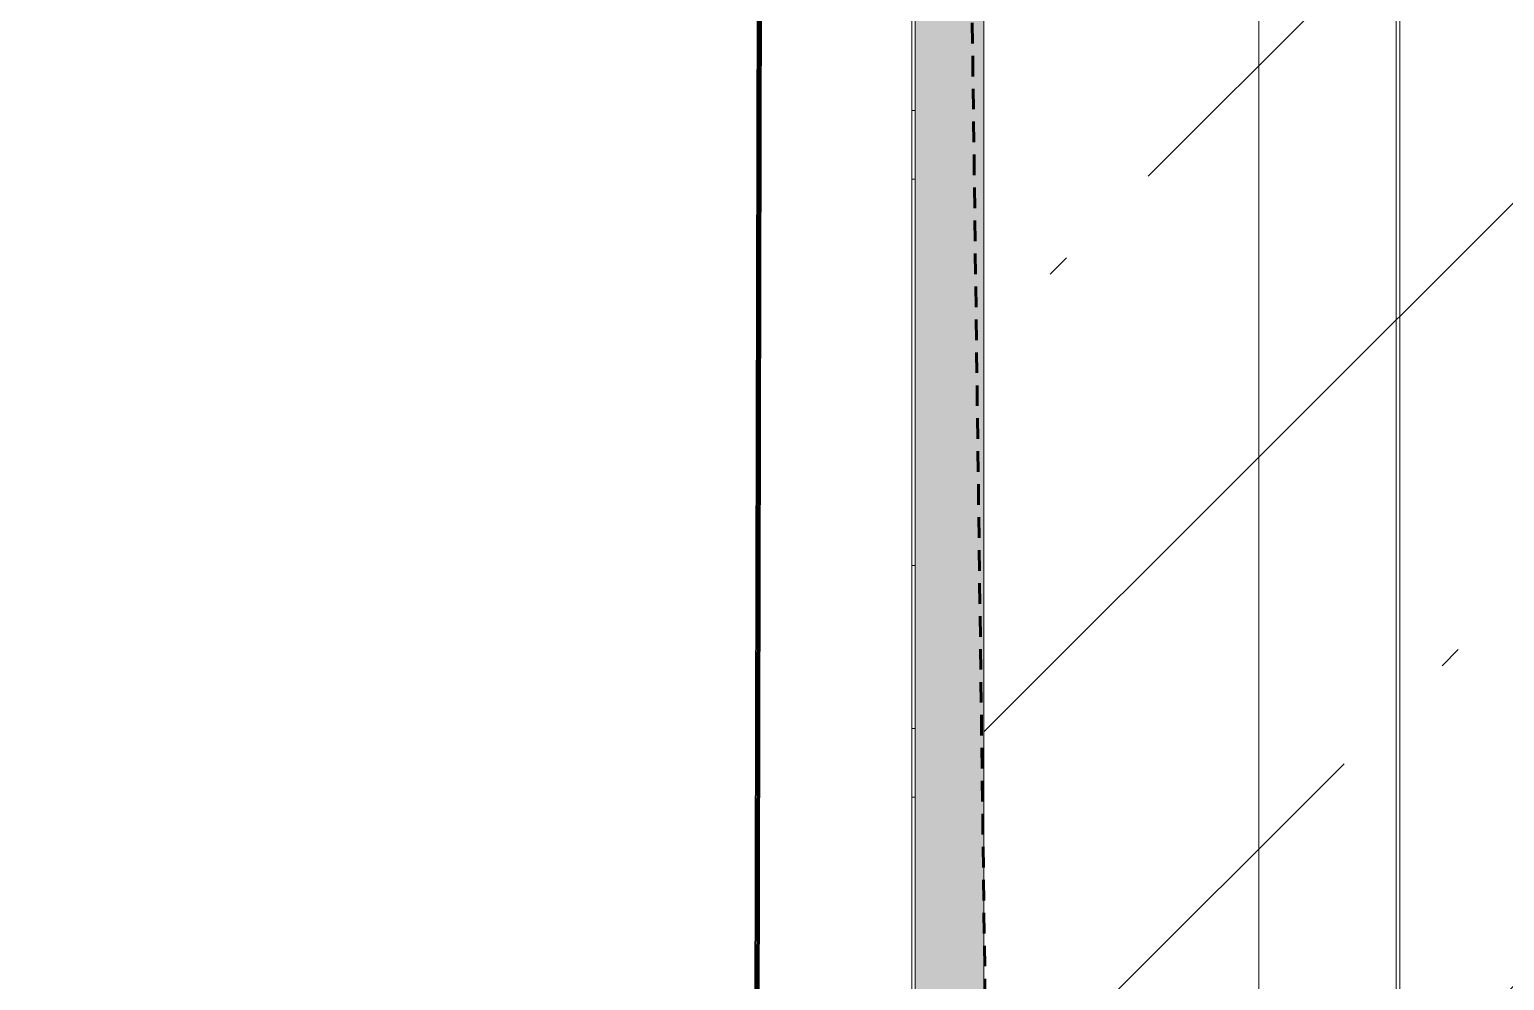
# Model space of a CAD drawing. Header units: millimetres. Extents: x -249154 to 415037, y -45458 to 354837.
# Drawn here: x 106916.9 to 107346.2, y 7926.8 to 8203.8 of the extents above; entities that cross this region are included whole.
import ezdxf

# ---------------------------------------------------------------- set-up
doc = ezdxf.new("R2010")
doc.units = ezdxf.units.MM
doc.linetypes.add('200_ШТРИХ__ш1_п0_6_', pattern=[320, 200, -120])
for name, color, linetype, lineweight in [('0) НЗ Ремонт штукатурка', 6, 'Continuous', 60), ('3)1 шпаклевка', 4, 'Continuous', 35), ('3.4) Шп. фин 4 в 529 поз 11227м2', 6, 'Continuous', 140), ('4) демонтаж НЗ №2', 1, 'Continuous', 35), ('4.1) Дм уборка мусора НЗ 2', 20, 'Continuous', 35), ('A-FLOR', 7, 'Continuous', 9), ('A-GENM-3', 7, 'Continuous', 5), ('A-WALL', 7, 'Continuous', 5), ('I-WALL', 7, 'Continuous', 5), ('Оси', 7, 'Continuous', 9)]:
    doc.layers.add(name, color=color, linetype=linetype, lineweight=lineweight)
doc.layers.add('A-WALL-1', color=9, linetype='Continuous', lineweight=5, true_color=0x808080)
doc.layers.add('A-WALL-FNSH-1', color=9, linetype='Continuous', lineweight=5, true_color=0x808080)

# ---------------------------------------------------------------- blocks, each defined once
blk = doc.blocks.new('Рисунок_горы - Рисунок_горы-31934381-Объем проектирования 1 этажа')
at = {"layer": 'A-GENM-3'}
for p, q in [((107109, 10341.4), (107109, 6202.65)), ((107109, 8078.45), (107109, 8246.37))]:
    blk.add_line(p, q, dxfattribs=at)
for points, knots in [([(107109, 8222.65), (107109, 8222.65), (107109, 8266.99), (107109, 8298.07), (107109, 8323.36)], [0.82222222, 0.82222222, 0.82222222, 0.82222222, 0.82222223, 0.83345188, 0.83345188, 0.83345188, 0.83345188]), ([(107109, 8246.37), (107109, 8246.37), (107109, 8246.28), (107109, 8246.18), (107109, 8246.07)], [0.7111111111, 0.7111111111, 0.7111111111, 0.7111111111, 0.7111111211, 0.7112541343, 0.7112541343, 0.7112541343, 0.7112541343]), ([(107109, 8148.48), (107109, 8148.48), (107109, 8172.61), (107109, 8198.1), (107109, 8222.65)], [0.8, 0.8, 0.8, 0.8, 0.80000001, 0.82222222, 0.82222222, 0.82222222, 0.82222222]), ([(107109, 8222.65), (107109, 8222.65), (107109, 8198.1), (107109, 8172.61), (107109, 8148.48)], [0.258992806, 0.258992806, 0.258992806, 0.258992806, 0.258992816, 0.26618705, 0.26618705, 0.26618705, 0.26618705]), ([(107109, 7955.53), (107109, 7955.53), (107109, 8012.16), (107109, 8097.93), (107109, 8148.48)], [0.77777778, 0.77777778, 0.77777778, 0.77777778, 0.77777779, 0.8, 0.8, 0.8, 0.8]), ([(107109, 8148.48), (107109, 8148.48), (107109, 8097.93), (107109, 8012.16), (107109, 7955.53)], [0.26618705, 0.26618705, 0.26618705, 0.26618705, 0.26618706, 0.273381295, 0.273381295, 0.273381295, 0.273381295])]:
    blk.add_open_spline(points, degree=3, knots=knots, dxfattribs=at)
for points in [[(107109, 8323.36), (107109, 8298.07), (107109, 8266.99), (107109, 8222.65)], [(107109, 8246.07), (107109, 8246.06), (107109, 8246.05), (107109, 8246.03)], [(107109, 8246.03), (107109, 8246.03), (107109, 8246.02), (107109, 8246.01)], [(107109, 8246.01), (107109, 8245.94), (107109, 8245.87), (107109, 8245.8)], [(107109, 8245.8), (107109, 8245.79), (107109, 8245.78), (107109, 8245.77)], [(107109, 8245.77), (107109, 8245.75), (107109, 8245.73), (107109, 8245.71)], [(107109, 8245.71), (107109, 8245.66), (107109, 8245.61), (107109, 8245.56)], [(107109, 8245.56), (107109, 8245.55), (107109, 8245.54), (107109, 8245.53)], [(107109, 8245.53), (107109, 8245.52), (107109, 8245.5), (107109, 8245.49)], [(107109, 8245.49), (107109, 8245.47), (107109, 8245.44), (107109, 8245.42)], [(107109, 8245.42), (107109, 8245.41), (107109, 8245.39), (107109, 8245.38)], [(107109, 8245.38), (107109, 8245.36), (107109, 8245.34), (107109, 8245.33)], [(107109, 8245.33), (107109, 8245.32), (107109, 8245.31), (107109, 8245.3)], [(107109, 8245.3), (107109, 8245.28), (107109, 8245.27), (107109, 8245.26)], [(107109, 8245.26), (107109, 8245.26), (107109, 8245.25), (107109, 8245.25)], [(107109, 8245.25), (107109, 8245.23), (107109, 8245.22), (107109, 8245.21)], [(107109, 8245.21), (107109, 8245.2), (107109, 8245.19), (107109, 8245.18)], [(107109, 8245.18), (107109, 8244.37), (107109, 8243.34), (107109, 8242.12)], [(107109, 8242.12), (107109, 8241.17), (107109, 8240.09), (107109, 8238.91)], [(107109, 8238.91), (107109, 8238.89), (107109, 8238.88), (107109, 8238.87)], [(107109, 8238.87), (107109, 8238.86), (107109, 8238.85), (107109, 8238.84)], [(107109, 8238.84), (107109, 8238.83), (107109, 8238.82), (107109, 8238.81)], [(107109, 8238.81), (107109, 8238.8), (107109, 8238.79), (107109, 8238.78)], [(107109, 8238.78), (107109, 8238.77), (107109, 8238.76), (107109, 8238.75)], [(107109, 8238.75), (107109, 8238.74), (107109, 8238.73), (107109, 8238.72)], [(107109, 8238.72), (107109, 8238.7), (107109, 8238.69), (107109, 8238.68)], [(107109, 8238.68), (107109, 8238.67), (107109, 8238.66), (107109, 8238.65)], [(107109, 8238.65), (107109, 8238.64), (107109, 8238.63), (107109, 8238.62)], [(107109, 8238.62), (107109, 8238.61), (107109, 8238.6), (107109, 8238.59)], [(107109, 8238.59), (107109, 8238.58), (107109, 8238.57), (107109, 8238.56)], [(107109, 8238.56), (107109, 8238.54), (107109, 8238.53), (107109, 8238.52)], [(107109, 8238.52), (107109, 8238.51), (107109, 8238.5), (107109, 8238.49)], [(107109, 8238.49), (107109, 8238.48), (107109, 8238.47), (107109, 8238.46)], [(107109, 8238.46), (107109, 8238.45), (107109, 8238.44), (107109, 8238.43)], [(107109, 8238.43), (107109, 8238.42), (107109, 8238.41), (107109, 8238.39)], [(107109, 8238.39), (107109, 8238.38), (107109, 8238.37), (107109, 8238.36)], [(107109, 8238.36), (107109, 8238.35), (107109, 8238.34), (107109, 8238.33)], [(107109, 8238.33), (107109, 8238.32), (107109, 8238.31), (107109, 8238.3)], [(107109, 8238.3), (107109, 8238.29), (107109, 8238.28), (107109, 8238.26)], [(107109, 8238.26), (107109, 8238.25), (107109, 8238.24), (107109, 8238.23)], [(107109, 8238.23), (107109, 8238.22), (107109, 8238.21), (107109, 8238.2)], [(107109, 8238.2), (107109, 8238.19), (107109, 8238.18), (107109, 8238.17)], [(107109, 8238.17), (107109, 8238.16), (107109, 8238.15), (107109, 8238.13)], [(107109, 8238.13), (107109, 8238.12), (107109, 8238.11), (107109, 8238.1)], [(107109, 8238.1), (107109, 8238.09), (107109, 8238.08), (107109, 8238.07)], [(107109, 8238.07), (107109, 8238.06), (107109, 8238.05), (107109, 8238.04)], [(107109, 8238.04), (107109, 8238.02), (107109, 8238.01), (107109, 8238)], [(107109, 8238), (107109, 8237.99), (107109, 8237.98), (107109, 8237.97)], [(107109, 8237.97), (107109, 8237.96), (107109, 8237.95), (107109, 8237.94)], [(107109, 8237.94), (107109, 8237.93), (107109, 8237.91), (107109, 8237.9)], [(107109, 8237.9), (107109, 8237.7), (107109, 8237.5), (107109, 8237.3)], [(107109, 8237.3), (107109, 8237.29), (107109, 8237.28), (107109, 8237.27)], [(107109, 8237.27), (107109, 8237.25), (107109, 8237.24), (107109, 8237.23)], [(107109, 8237.23), (107109, 8237.12), (107109, 8237), (107109, 8236.89)], [(107109, 8236.89), (107109, 8236.78), (107109, 8236.68), (107109, 8236.57)], [(107109, 8236.57), (107109, 8236.55), (107109, 8236.53), (107109, 8236.5)], [(107109, 8236.5), (107109, 8236.46), (107109, 8236.41), (107109, 8236.36)], [(107109, 8236.36), (107109, 8236.33), (107109, 8236.29), (107109, 8236.26)], [(107109, 8236.26), (107109, 8236.23), (107109, 8236.21), (107109, 8236.18)], [(107109, 8236.18), (107109, 8236.16), (107109, 8236.14), (107109, 8236.11)], [(107109, 8236.11), (107109, 8236.04), (107109, 8235.97), (107109, 8235.9)], [(107109, 8235.9), (107109, 8235.86), (107109, 8235.83), (107109, 8235.79)], [(107109, 8235.79), (107109, 8235.2), (107109, 8234.59), (107109, 8233.96)], [(107109, 8233.96), (107109, 8233.92), (107109, 8233.88), (107109, 8233.84)], [(107109, 8233.84), (107109, 8233.81), (107109, 8233.79), (107109, 8233.76)], [(107109, 8233.76), (107109, 8233.72), (107109, 8233.68), (107109, 8233.65)], [(107109, 8233.65), (107109, 8233.61), (107109, 8233.57), (107109, 8233.53)], [(107109, 8233.53), (107109, 8233.35), (107109, 8233.16), (107109, 8232.98)], [(107109, 8232.98), (107109, 8232.47), (107109, 8231.96), (107109, 8231.43)], [(107109, 8231.43), (107109, 8231.39), (107109, 8231.35), (107109, 8231.31)], [(107109, 8231.31), (107109, 8231.28), (107109, 8231.25), (107109, 8231.22)], [(107109, 8231.22), (107109, 8231.01), (107109, 8230.8), (107109, 8230.59)], [(107109, 8230.59), (107109, 8230.56), (107109, 8230.53), (107109, 8230.5)], [(107109, 8230.5), (107109, 8230.45), (107109, 8230.39), (107109, 8230.33)], [(107109, 8230.33), (107109, 8230.19), (107109, 8230.05), (107109, 8229.9)], [(107109, 8229.9), (107109, 8229.88), (107109, 8229.85), (107109, 8229.82)], [(107109, 8229.82), (107109, 8229.77), (107109, 8229.73), (107109, 8229.69)], [(107109, 8229.69), (107109, 8229.63), (107109, 8229.57), (107109, 8229.51)], [(107109, 8229.51), (107109, 8229.47), (107109, 8229.43), (107109, 8229.38)], [(107109, 8229.38), (107109, 8229.28), (107109, 8229.18), (107109, 8229.08)], [(107109, 8229.08), (107109, 8229.03), (107109, 8228.99), (107109, 8228.94)], [(107109, 8228.94), (107109, 8225.12), (107109, 8220.79), (107109, 8216.07)], [(107109, 8216.07), (107109, 8216.05), (107109, 8216.03), (107109, 8216.01)], [(107109, 8216.01), (107109, 8216), (107109, 8215.98), (107109, 8215.96)], [(107109, 8215.96), (107109, 8215.94), (107109, 8215.92), (107109, 8215.91)], [(107109, 8215.91), (107109, 8215.89), (107109, 8215.87), (107109, 8215.85)], [(107109, 8215.85), (107109, 8215.83), (107109, 8215.81), (107109, 8215.8)], [(107109, 8215.8), (107109, 8215.78), (107109, 8215.76), (107109, 8215.74)], [(107109, 8215.74), (107109, 8215.72), (107109, 8215.71), (107109, 8215.69)], [(107109, 8215.69), (107109, 8215.67), (107109, 8215.65), (107109, 8215.63)], [(107109, 8215.63), (107109, 8215.61), (107109, 8215.6), (107109, 8215.58)], [(107109, 8215.58), (107109, 8215.56), (107109, 8215.54), (107109, 8215.52)], [(107109, 8215.52), (107109, 8215.5), (107109, 8215.49), (107109, 8215.47)], [(107109, 8215.47), (107109, 8215.45), (107109, 8215.43), (107109, 8215.41)], [(107109, 8215.41), (107109, 8215.39), (107109, 8215.38), (107109, 8215.36)], [(107109, 8215.36), (107109, 8215.34), (107109, 8215.32), (107109, 8215.3)], [(107109, 8215.3), (107109, 8215.28), (107109, 8215.27), (107109, 8215.25)], [(107109, 8215.25), (107109, 8215.23), (107109, 8215.21), (107109, 8215.19)], [(107109, 8215.19), (107109, 8215.17), (107109, 8215.16), (107109, 8215.14)], [(107109, 8215.14), (107109, 8215.12), (107109, 8215.1), (107109, 8215.08)], [(107109, 8215.08), (107109, 8215.06), (107109, 8215.05), (107109, 8215.03)], [(107109, 8215.03), (107109, 8215.01), (107109, 8214.99), (107109, 8214.97)], [(107109, 8214.97), (107109, 8214.95), (107109, 8214.94), (107109, 8214.92)], [(107109, 8214.92), (107109, 8214.9), (107109, 8214.88), (107109, 8214.86)], [(107109, 8214.86), (107109, 8214.84), (107109, 8214.83), (107109, 8214.81)], [(107109, 8214.81), (107109, 8214.79), (107109, 8214.77), (107109, 8214.75)], [(107109, 8214.75), (107109, 8214.73), (107109, 8214.71), (107109, 8214.7)], [(107109, 8214.7), (107109, 8214.68), (107109, 8214.66), (107109, 8214.64)], [(107109, 8214.64), (107109, 8214.62), (107109, 8214.6), (107109, 8214.59)], [(107109, 8214.59), (107109, 8214.57), (107109, 8214.55), (107109, 8214.53)], [(107109, 8214.53), (107109, 8214.51), (107109, 8214.49), (107109, 8214.47)], [(107109, 8214.47), (107109, 8214.46), (107109, 8214.44), (107109, 8214.42)], [(107109, 8214.42), (107109, 8214.4), (107109, 8214.38), (107109, 8214.36)], [(107109, 8214.36), (107109, 8214.03), (107109, 8213.69), (107109, 8213.36)], [(107109, 8213.36), (107109, 8213.34), (107109, 8213.32), (107109, 8213.3)], [(107109, 8213.3), (107109, 8213.28), (107109, 8213.26), (107109, 8213.24)], [(107109, 8213.24), (107109, 8213.06), (107109, 8212.87), (107109, 8212.68)], [(107109, 8212.68), (107109, 8212.51), (107109, 8212.34), (107109, 8212.17)], [(107109, 8212.17), (107109, 8212.13), (107109, 8212.09), (107109, 8212.06)], [(107109, 8212.06), (107109, 8211.98), (107109, 8211.9), (107109, 8211.83)], [(107109, 8211.83), (107109, 8211.77), (107109, 8211.71), (107109, 8211.66)], [(107109, 8211.66), (107109, 8211.62), (107109, 8211.58), (107109, 8211.54)], [(107109, 8211.54), (107109, 8211.5), (107109, 8211.47), (107109, 8211.43)], [(107109, 8211.43), (107109, 8211.31), (107109, 8211.2), (107109, 8211.08)], [(107109, 8211.08), (107109, 8211.03), (107109, 8210.97), (107109, 8210.91)], [(107109, 8210.91), (107109, 8209.97), (107109, 8209.02), (107109, 8208.05)], [(107109, 8208.05), (107109, 8207.99), (107109, 8207.93), (107109, 8207.87)], [(107109, 8207.87), (107109, 8207.83), (107109, 8207.79), (107109, 8207.75)], [(107109, 8207.75), (107109, 8207.69), (107109, 8207.63), (107109, 8207.58)], [(107109, 8207.58), (107109, 8207.52), (107109, 8207.46), (107109, 8207.4)], [(107109, 8207.4), (107109, 8207.12), (107109, 8206.84), (107109, 8206.56)], [(107109, 8206.56), (107109, 8205.8), (107109, 8205.04), (107109, 8204.26)], [(107109, 8204.26), (107109, 8204.2), (107109, 8204.14), (107109, 8204.08)], [(107109, 8204.08), (107109, 8204.04), (107109, 8204), (107109, 8203.96)], [(107109, 8203.96), (107109, 8203.65), (107109, 8203.35), (107109, 8203.04)], [(107109, 8203.04), (107109, 8203), (107109, 8202.96), (107109, 8202.91)], [(107109, 8202.91), (107109, 8202.83), (107109, 8202.75), (107109, 8202.67)], [(107109, 8202.67), (107109, 8202.46), (107109, 8202.26), (107109, 8202.05)], [(107109, 8202.05), (107109, 8202.01), (107109, 8201.97), (107109, 8201.92)], [(107109, 8201.92), (107109, 8201.86), (107109, 8201.8), (107109, 8201.74)], [(107109, 8201.74), (107109, 8201.66), (107109, 8201.57), (107109, 8201.49)], [(107109, 8201.49), (107109, 8201.43), (107109, 8201.37), (107109, 8201.3)], [(107109, 8201.3), (107109, 8201.16), (107109, 8201.01), (107109, 8200.87)], [(107109, 8200.87), (107109, 8200.8), (107109, 8200.74), (107109, 8200.68)], [(107109, 8200.68), (107109, 8195.25), (107109, 8189.52), (107109, 8183.59)], [(107109, 8183.59), (107109, 8183.57), (107109, 8183.55), (107109, 8183.52)], [(107109, 8183.52), (107109, 8183.5), (107109, 8183.48), (107109, 8183.46)], [(107109, 8183.46), (107109, 8183.43), (107109, 8183.41), (107109, 8183.39)], [(107109, 8183.39), (107109, 8183.37), (107109, 8183.34), (107109, 8183.32)], [(107109, 8183.32), (107109, 8183.3), (107109, 8183.27), (107109, 8183.25)], [(107109, 8183.25), (107109, 8183.23), (107109, 8183.21), (107109, 8183.18)], [(107109, 8183.18), (107109, 8183.16), (107109, 8183.14), (107109, 8183.11)], [(107109, 8183.11), (107109, 8183.09), (107109, 8183.07), (107109, 8183.05)], [(107109, 8183.05), (107109, 8183.02), (107109, 8183), (107109, 8182.98)], [(107109, 8182.98), (107109, 8182.95), (107109, 8182.93), (107109, 8182.91)], [(107109, 8182.91), (107109, 8182.89), (107109, 8182.86), (107109, 8182.84)], [(107109, 8182.84), (107109, 8182.82), (107109, 8182.79), (107109, 8182.77)], [(107109, 8182.77), (107109, 8182.75), (107109, 8182.73), (107109, 8182.7)], [(107109, 8182.7), (107109, 8182.68), (107109, 8182.66), (107109, 8182.63)], [(107109, 8182.63), (107109, 8182.61), (107109, 8182.59), (107109, 8182.56)], [(107109, 8182.56), (107109, 8182.54), (107109, 8182.52), (107109, 8182.5)], [(107109, 8182.5), (107109, 8182.47), (107109, 8182.45), (107109, 8182.43)], [(107109, 8182.43), (107109, 8182.4), (107109, 8182.38), (107109, 8182.36)], [(107109, 8182.36), (107109, 8182.34), (107109, 8182.31), (107109, 8182.29)], [(107109, 8182.29), (107109, 8182.27), (107109, 8182.24), (107109, 8182.22)], [(107109, 8182.22), (107109, 8182.2), (107109, 8182.18), (107109, 8182.15)], [(107109, 8182.15), (107109, 8182.13), (107109, 8182.11), (107109, 8182.08)], [(107109, 8182.08), (107109, 8182.06), (107109, 8182.04), (107109, 8182.01)], [(107109, 8182.01), (107109, 8181.99), (107109, 8181.97), (107109, 8181.95)], [(107109, 8181.95), (107109, 8181.92), (107109, 8181.9), (107109, 8181.88)], [(107109, 8181.88), (107109, 8181.85), (107109, 8181.83), (107109, 8181.81)], [(107109, 8181.81), (107109, 8181.79), (107109, 8181.76), (107109, 8181.74)], [(107109, 8181.74), (107109, 8181.72), (107109, 8181.69), (107109, 8181.67)], [(107109, 8181.67), (107109, 8181.65), (107109, 8181.62), (107109, 8181.6)], [(107109, 8181.6), (107109, 8181.58), (107109, 8181.56), (107109, 8181.53)], [(107109, 8181.53), (107109, 8181.51), (107109, 8181.49), (107109, 8181.46)], [(107109, 8181.46), (107109, 8181.05), (107109, 8180.64), (107109, 8180.22)], [(107109, 8180.22), (107109, 8180.2), (107109, 8180.17), (107109, 8180.15)], [(107109, 8180.15), (107109, 8180.13), (107109, 8180.1), (107109, 8180.08)], [(107109, 8180.08), (107109, 8179.85), (107109, 8179.62), (107109, 8179.39)], [(107109, 8179.39), (107109, 8179.18), (107109, 8178.97), (107109, 8178.76)], [(107109, 8178.76), (107109, 8178.71), (107109, 8178.67), (107109, 8178.62)], [(107109, 8178.62), (107109, 8178.53), (107109, 8178.44), (107109, 8178.34)], [(107109, 8178.34), (107109, 8178.27), (107109, 8178.2), (107109, 8178.13)], [(107109, 8178.13), (107109, 8178.09), (107109, 8178.04), (107109, 8177.99)], [(107109, 8177.99), (107109, 8177.95), (107109, 8177.9), (107109, 8177.86)], [(107109, 8177.86), (107109, 8177.72), (107109, 8177.58), (107109, 8177.44)], [(107109, 8177.44), (107109, 8177.37), (107109, 8177.3), (107109, 8177.23)], [(107109, 8177.23), (107109, 8176.08), (107109, 8174.94), (107109, 8173.78)], [(107109, 8173.78), (107109, 8173.71), (107109, 8173.64), (107109, 8173.57)], [(107109, 8173.57), (107109, 8173.52), (107109, 8173.48), (107109, 8173.43)], [(107109, 8173.43), (107109, 8173.36), (107109, 8173.29), (107109, 8173.22)], [(107109, 8173.22), (107109, 8173.15), (107109, 8173.07), (107109, 8173)], [(107109, 8173), (107109, 8172.67), (107109, 8172.34), (107109, 8172.01)], [(107109, 8172.01), (107109, 8171.11), (107109, 8170.21), (107109, 8169.31)], [(107109, 8169.31), (107109, 8169.24), (107109, 8169.16), (107109, 8169.09)], [(107109, 8169.09), (107109, 8169.04), (107109, 8169), (107109, 8168.95)], [(107109, 8168.95), (107109, 8168.59), (107109, 8168.23), (107109, 8167.88)], [(107109, 8167.88), (107109, 8167.83), (107109, 8167.78), (107109, 8167.73)], [(107109, 8167.73), (107109, 8167.66), (107109, 8167.59), (107109, 8167.52)], [(107109, 8167.52), (107109, 8167.49), (107109, 8167.47), (107109, 8167.45)], [(107109, 8167.45), (107109, 8116.95), (107109, 8058.75), (107109, 8045.15)], [(107109, 8077.99), (107109, 8078.02), (107109, 8078.04), (107109, 8078.06)], [(107109, 8077.92), (107109, 8077.95), (107109, 8077.97), (107109, 8077.99)], [(107109, 8077.91), (107109, 8077.91), (107109, 8077.92), (107109, 8077.92)], [(107109, 8077.89), (107109, 8077.9), (107109, 8077.9), (107109, 8077.91)], [(107109, 8077.88), (107109, 8077.89), (107109, 8077.89), (107109, 8077.89)], [(107109, 8077.87), (107109, 8077.87), (107109, 8077.88), (107109, 8077.88)], [(107109, 8077.6), (107109, 8077.69), (107109, 8077.78), (107109, 8077.87)], [(107109, 8077.58), (107109, 8077.59), (107109, 8077.59), (107109, 8077.6)], [(107109, 8077.57), (107109, 8077.58), (107109, 8077.58), (107109, 8077.58)], [(107109, 8077.57), (107109, 8077.57), (107109, 8077.57), (107109, 8077.57)], [(107109, 8077.55), (107109, 8077.56), (107109, 8077.56), (107109, 8077.57)], [(107109, 8077.54), (107109, 8077.55), (107109, 8077.55), (107109, 8077.55)], [(107109, 8077.53), (107109, 8077.53), (107109, 8077.54), (107109, 8077.54)], [(107109, 8077.52), (107109, 8077.52), (107109, 8077.52), (107109, 8077.53)], [(107109, 8077.5), (107109, 8077.51), (107109, 8077.51), (107109, 8077.52)], [(107109, 8077.48), (107109, 8077.49), (107109, 8077.5), (107109, 8077.5)], [(107109, 8077.46), (107109, 8077.47), (107109, 8077.48), (107109, 8077.48)], [(107109, 8077.45), (107109, 8077.45), (107109, 8077.45), (107109, 8077.46)], [(107109, 8077.39), (107109, 8077.41), (107109, 8077.43), (107109, 8077.45)], [(107109, 8077.32), (107109, 8077.34), (107109, 8077.36), (107109, 8077.39)], [(107109, 8077.31), (107109, 8077.31), (107109, 8077.32), (107109, 8077.32)], [(107109, 8077.3), (107109, 8077.31), (107109, 8077.31), (107109, 8077.31)], [(107109, 8077.18), (107109, 8077.22), (107109, 8077.26), (107109, 8077.3)], [(107109, 8077.17), (107109, 8077.17), (107109, 8077.18), (107109, 8077.18)], [(107109, 8077.16), (107109, 8077.17), (107109, 8077.17), (107109, 8077.17)], [(107109, 8077.16), (107109, 8077.16), (107109, 8077.16), (107109, 8077.16)], [(107109, 8077.15), (107109, 8077.15), (107109, 8077.15), (107109, 8077.16)], [(107109, 8077.14), (107109, 8077.14), (107109, 8077.15), (107109, 8077.15)], [(107109, 8077.13), (107109, 8077.14), (107109, 8077.14), (107109, 8077.14)], [(107109, 8077.13), (107109, 8077.13), (107109, 8077.13), (107109, 8077.13)], [(107109, 8077.12), (107109, 8077.12), (107109, 8077.13), (107109, 8077.13)], [(107109, 8077.11), (107109, 8077.12), (107109, 8077.12), (107109, 8077.12)], [(107109, 8077.11), (107109, 8077.11), (107109, 8077.11), (107109, 8077.11)], [(107109, 8077.1), (107109, 8077.1), (107109, 8077.1), (107109, 8077.11)], [(107109, 8077.09), (107109, 8077.09), (107109, 8077.1), (107109, 8077.1)], [(107109, 8077.08), (107109, 8077.09), (107109, 8077.09), (107109, 8077.09)], [(107109, 8077.08), (107109, 8077.08), (107109, 8077.08), (107109, 8077.08)], [(107109, 8077.07), (107109, 8077.07), (107109, 8077.07), (107109, 8077.08)], [(107109, 8077.06), (107109, 8077.06), (107109, 8077.07), (107109, 8077.07)], [(107109, 8077.05), (107109, 8077.06), (107109, 8077.06), (107109, 8077.06)], [(107109, 8077.05), (107109, 8077.05), (107109, 8077.05), (107109, 8077.05)], [(107109, 8077.04), (107109, 8077.04), (107109, 8077.04), (107109, 8077.05)], [(107109, 8077.03), (107109, 8077.03), (107109, 8077.04), (107109, 8077.04)], [(107109, 8077.02), (107109, 8077.03), (107109, 8077.03), (107109, 8077.03)], [(107109, 8077.02), (107109, 8077.02), (107109, 8077.02), (107109, 8077.02)], [(107109, 8077.01), (107109, 8077.01), (107109, 8077.01), (107109, 8077.02)], [(107109, 8077), (107109, 8077), (107109, 8077.01), (107109, 8077.01)], [(107109, 8076.99), (107109, 8077), (107109, 8077), (107109, 8077)], [(107109, 8076.99), (107109, 8076.99), (107109, 8076.99), (107109, 8076.99)], [(107109, 8076.98), (107109, 8076.98), (107109, 8076.98), (107109, 8076.99)], [(107109, 8076.97), (107109, 8076.97), (107109, 8076.98), (107109, 8076.98)], [(107109, 8076.96), (107109, 8076.97), (107109, 8076.97), (107109, 8076.97)], [(107109, 8076.96), (107109, 8076.96), (107109, 8076.96), (107109, 8076.96)], [(107109, 8076.95), (107109, 8076.95), (107109, 8076.95), (107109, 8076.96)], [(107109, 8076.3), (107109, 8076.53), (107109, 8076.75), (107109, 8076.95)], [(107109, 8074.47), (107109, 8075.15), (107109, 8075.77), (107109, 8076.3)], [(107109, 8074.43), (107109, 8074.44), (107109, 8074.45), (107109, 8074.47)], [(107109, 8074.35), (107109, 8074.38), (107109, 8074.4), (107109, 8074.43)], [(107109, 8074.32), (107109, 8074.33), (107109, 8074.34), (107109, 8074.35)], [(107109, 8074.27), (107109, 8074.29), (107109, 8074.3), (107109, 8074.32)], [(107109, 8074.24), (107109, 8074.25), (107109, 8074.26), (107109, 8074.27)], [(107109, 8074.21), (107109, 8074.22), (107109, 8074.23), (107109, 8074.24)], [(107109, 8074.1), (107109, 8074.14), (107109, 8074.17), (107109, 8074.21)], [(107109, 8074.05), (107109, 8074.07), (107109, 8074.08), (107109, 8074.1)], [(107109, 8074.03), (107109, 8074.03), (107109, 8074.04), (107109, 8074.05)], [(107109, 8073.85), (107109, 8073.91), (107109, 8073.97), (107109, 8074.03)], [(107109, 8073.82), (107109, 8073.83), (107109, 8073.84), (107109, 8073.85)], [(107109, 8073.79), (107109, 8073.8), (107109, 8073.81), (107109, 8073.82)], [(107109, 8073.32), (107109, 8073.48), (107109, 8073.64), (107109, 8073.79)], [(107109, 8073.15), (107109, 8073.21), (107109, 8073.27), (107109, 8073.32)], [(107109, 8073.11), (107109, 8073.12), (107109, 8073.14), (107109, 8073.15)], [(107109, 8073.07), (107109, 8073.09), (107109, 8073.1), (107109, 8073.11)], [(107109, 8073.05), (107109, 8073.06), (107109, 8073.06), (107109, 8073.07)], [(107109, 8073.01), (107109, 8073.02), (107109, 8073.03), (107109, 8073.05)], [(107109, 8072.37), (107109, 8072.59), (107109, 8072.8), (107109, 8073.01)], [(107109, 8072.33), (107109, 8072.35), (107109, 8072.36), (107109, 8072.37)], [(107109, 8072.25), (107109, 8072.28), (107109, 8072.31), (107109, 8072.33)], [(107109, 8072.23), (107109, 8072.24), (107109, 8072.24), (107109, 8072.25)], [(107109, 8072.2), (107109, 8072.21), (107109, 8072.22), (107109, 8072.23)], [(107109, 8072.16), (107109, 8072.17), (107109, 8072.19), (107109, 8072.2)], [(107109, 8072.11), (107109, 8072.12), (107109, 8072.14), (107109, 8072.16)], [(107109, 8072.08), (107109, 8072.09), (107109, 8072.1), (107109, 8072.11)], [(107109, 8071.96), (107109, 8072), (107109, 8072.04), (107109, 8072.08)], [(107109, 8071.82), (107109, 8071.87), (107109, 8071.91), (107109, 8071.96)], [(107109, 8071.81), (107109, 8071.81), (107109, 8071.82), (107109, 8071.82)], [(107109, 8071.79), (107109, 8071.8), (107109, 8071.8), (107109, 8071.81)], [(107109, 8071.55), (107109, 8071.63), (107109, 8071.71), (107109, 8071.79)], [(107109, 8071.53), (107109, 8071.54), (107109, 8071.54), (107109, 8071.55)], [(107109, 8071.52), (107109, 8071.52), (107109, 8071.53), (107109, 8071.53)], [(107109, 8071.5), (107109, 8071.51), (107109, 8071.51), (107109, 8071.52)], [(107109, 8071.49), (107109, 8071.5), (107109, 8071.5), (107109, 8071.5)], [(107109, 8071.48), (107109, 8071.48), (107109, 8071.49), (107109, 8071.49)], [(107109, 8071.46), (107109, 8071.47), (107109, 8071.47), (107109, 8071.48)], [(107109, 8071.45), (107109, 8071.45), (107109, 8071.46), (107109, 8071.46)], [(107109, 8071.43), (107109, 8071.44), (107109, 8071.44), (107109, 8071.45)], [(107109, 8071.42), (107109, 8071.43), (107109, 8071.43), (107109, 8071.43)], [(107109, 8071.41), (107109, 8071.41), (107109, 8071.42), (107109, 8071.42)], [(107109, 8071.39), (107109, 8071.4), (107109, 8071.4), (107109, 8071.41)], [(107109, 8071.38), (107109, 8071.38), (107109, 8071.39), (107109, 8071.39)], [(107109, 8071.37), (107109, 8071.37), (107109, 8071.37), (107109, 8071.38)], [(107109, 8071.35), (107109, 8071.36), (107109, 8071.36), (107109, 8071.37)], [(107109, 8071.34), (107109, 8071.34), (107109, 8071.35), (107109, 8071.35)], [(107109, 8071.32), (107109, 8071.33), (107109, 8071.33), (107109, 8071.34)], [(107109, 8071.31), (107109, 8071.31), (107109, 8071.32), (107109, 8071.32)], [(107109, 8071.3), (107109, 8071.3), (107109, 8071.3), (107109, 8071.31)], [(107109, 8071.28), (107109, 8071.29), (107109, 8071.29), (107109, 8071.3)], [(107109, 8071.27), (107109, 8071.27), (107109, 8071.28), (107109, 8071.28)], [(107109, 8071.25), (107109, 8071.26), (107109, 8071.26), (107109, 8071.27)], [(107109, 8071.24), (107109, 8071.24), (107109, 8071.25), (107109, 8071.25)], [(107109, 8071.22), (107109, 8071.23), (107109, 8071.23), (107109, 8071.24)], [(107109, 8071.21), (107109, 8071.22), (107109, 8071.22), (107109, 8071.22)], [(107109, 8071.2), (107109, 8071.2), (107109, 8071.21), (107109, 8071.21)], [(107109, 8071.18), (107109, 8071.19), (107109, 8071.19), (107109, 8071.2)], [(107109, 8071.17), (107109, 8071.17), (107109, 8071.18), (107109, 8071.18)], [(107109, 8071.15), (107109, 8071.16), (107109, 8071.16), (107109, 8071.17)], [(107109, 8071.14), (107109, 8071.14), (107109, 8071.15), (107109, 8071.15)], [(107109, 8071.13), (107109, 8071.13), (107109, 8071.14), (107109, 8071.14)], [(107109, 8071.11), (107109, 8071.12), (107109, 8071.12), (107109, 8071.13)], [(107109, 8067.16), (107109, 8068.56), (107109, 8069.89), (107109, 8071.11)], [(107109, 8067.11), (107109, 8067.13), (107109, 8067.14), (107109, 8067.16)], [(107109, 8067), (107109, 8067.04), (107109, 8067.07), (107109, 8067.11)], [(107109, 8066.95), (107109, 8066.97), (107109, 8066.98), (107109, 8067)], [(107109, 8066.88), (107109, 8066.91), (107109, 8066.93), (107109, 8066.95)], [(107109, 8066.84), (107109, 8066.85), (107109, 8066.87), (107109, 8066.88)], [(107109, 8066.8), (107109, 8066.81), (107109, 8066.82), (107109, 8066.84)], [(107109, 8066.64), (107109, 8066.69), (107109, 8066.75), (107109, 8066.8)], [(107109, 8066.57), (107109, 8066.6), (107109, 8066.62), (107109, 8066.64)], [(107109, 8066.54), (107109, 8066.55), (107109, 8066.56), (107109, 8066.57)], [(107109, 8066.3), (107109, 8066.38), (107109, 8066.46), (107109, 8066.54)], [(107109, 8066.26), (107109, 8066.27), (107109, 8066.29), (107109, 8066.3)], [(107109, 8066.21), (107109, 8066.23), (107109, 8066.25), (107109, 8066.26)], [(107109, 8065.59), (107109, 8065.8), (107109, 8066.01), (107109, 8066.21)], [(107109, 8065.35), (107109, 8065.43), (107109, 8065.51), (107109, 8065.59)], [(107109, 8065.3), (107109, 8065.32), (107109, 8065.34), (107109, 8065.35)], [(107109, 8065.25), (107109, 8065.27), (107109, 8065.29), (107109, 8065.3)], [(107109, 8065.22), (107109, 8065.23), (107109, 8065.24), (107109, 8065.25)], [(107109, 8065.17), (107109, 8065.18), (107109, 8065.2), (107109, 8065.22)], [(107109, 8064.34), (107109, 8064.62), (107109, 8064.89), (107109, 8065.17)], [(107109, 8064.29), (107109, 8064.31), (107109, 8064.32), (107109, 8064.34)], [(107109, 8064.19), (107109, 8064.22), (107109, 8064.26), (107109, 8064.29)], [(107109, 8064.15), (107109, 8064.17), (107109, 8064.18), (107109, 8064.19)], [(107109, 8064.12), (107109, 8064.13), (107109, 8064.14), (107109, 8064.15)], [(107109, 8064.07), (107109, 8064.09), (107109, 8064.1), (107109, 8064.12)], [(107109, 8064), (107109, 8064.02), (107109, 8064.05), (107109, 8064.07)], [(107109, 8063.97), (107109, 8063.98), (107109, 8063.99), (107109, 8064)], [(107109, 8063.81), (107109, 8063.87), (107109, 8063.92), (107109, 8063.97)], [(107109, 8063.64), (107109, 8063.7), (107109, 8063.76), (107109, 8063.81)], [(107109, 8063.63), (107109, 8063.63), (107109, 8063.64), (107109, 8063.64)], [(107109, 8063.61), (107109, 8063.61), (107109, 8063.62), (107109, 8063.63)], [(107109, 8063.3), (107109, 8063.4), (107109, 8063.51), (107109, 8063.61)], [(107109, 8063.28), (107109, 8063.29), (107109, 8063.29), (107109, 8063.3)], [(107109, 8063.27), (107109, 8063.27), (107109, 8063.28), (107109, 8063.28)], [(107109, 8063.25), (107109, 8063.25), (107109, 8063.26), (107109, 8063.27)], [(107109, 8063.23), (107109, 8063.24), (107109, 8063.24), (107109, 8063.25)], [(107109, 8063.21), (107109, 8063.22), (107109, 8063.23), (107109, 8063.23)], [(107109, 8063.2), (107109, 8063.2), (107109, 8063.21), (107109, 8063.21)], [(107109, 8063.18), (107109, 8063.19), (107109, 8063.19), (107109, 8063.2)], [(107109, 8063.16), (107109, 8063.17), (107109, 8063.17), (107109, 8063.18)], [(107109, 8063.15), (107109, 8063.15), (107109, 8063.16), (107109, 8063.16)], [(107109, 8063.13), (107109, 8063.13), (107109, 8063.14), (107109, 8063.15)], [(107109, 8063.11), (107109, 8063.12), (107109, 8063.12), (107109, 8063.13)], [(107109, 8063.09), (107109, 8063.1), (107109, 8063.11), (107109, 8063.11)], [(107109, 8063.08), (107109, 8063.08), (107109, 8063.09), (107109, 8063.09)], [(107109, 8063.06), (107109, 8063.07), (107109, 8063.07), (107109, 8063.08)], [(107109, 8063.04), (107109, 8063.05), (107109, 8063.05), (107109, 8063.06)], [(107109, 8063.02), (107109, 8063.03), (107109, 8063.04), (107109, 8063.04)], [(107109, 8063.01), (107109, 8063.01), (107109, 8063.02), (107109, 8063.02)], [(107109, 8062.99), (107109, 8063), (107109, 8063), (107109, 8063.01)], [(107109, 8062.97), (107109, 8062.98), (107109, 8062.98), (107109, 8062.99)], [(107109, 8062.96), (107109, 8062.96), (107109, 8062.97), (107109, 8062.97)], [(107109, 8062.94), (107109, 8062.94), (107109, 8062.95), (107109, 8062.96)], [(107109, 8062.92), (107109, 8062.93), (107109, 8062.93), (107109, 8062.94)], [(107109, 8062.9), (107109, 8062.91), (107109, 8062.92), (107109, 8062.92)], [(107109, 8062.89), (107109, 8062.89), (107109, 8062.9), (107109, 8062.9)], [(107109, 8062.87), (107109, 8062.88), (107109, 8062.88), (107109, 8062.89)]]:
    blk.add_open_spline(points, degree=3, dxfattribs=at)

msp = doc.modelspace()

# ---------------------------------------------------------------- hatches: boundary and pattern name
at = {"layer": '4.1) Дм уборка мусора НЗ 2'}
h = msp.add_hatch(dxfattribs=at)
h.set_pattern_fill('ANSI31', color=1, scale=444)
h.paths.add_polyline_path([(107117.83, 5788.94), (107129.6, 8231.56), (107131.12, 8882.19), (107131.12, 8883.1), (107125.09, 8883.12), (107128.01, 10127.03), (101656.06, 10139.87), (101643.85, 4940.39), (101623.85, 4940.43), (101612.92, 281.95), (101872.92, 281.34), (101872.1, -68.66), (105510.09, -77.2), (105510.91, 272.8), (106032.91, 271.57), (106032.09, -78.43), (107110.08, -80.96), (107110.95, 289.48), (107110.96, 292.7), (107116.12, 2491.55), (107116.67, 2724.1), (107110.63, 2724.11), (107111.57, 3120.88), (107122.77, 5322.08), (107116.73, 5322.1)])
at = {"layer": 'I-WALL'}
h = msp.add_hatch(dxfattribs=at)
h.set_pattern_fill('FP_1', color=256, style=0, pattern_type=2)
h.set_pattern_definition([(45, (64.7, -136.06), (-114.04925, 114.04925), []), (45, (178.75, -136.06), (-114.04925, 114.04925), [201.612, -40.322, 6.706, -33.617])])
h.paths.add_polyline_path([(107414.7, 2263.94), (107414.7, 10243.94), (107194.7, 10263.94), (107194.7, 2263.94), (107414.5, 2263.94)])
h.paths.add_polyline_path([(107414.7, 10243.94), (107414.7, 10463.94), (107194.7, 10463.94), (107194.74, 10263.94)])
h = msp.add_hatch(dxfattribs=at)
h.set_pattern_fill('FP_191', color=256, style=0, pattern_type=2)
h.set_pattern_definition([(0, (64.7, -136.06), (243.84, 60.96), [20.117, -162.763, 20.117, -162.763, -975.36]), (0, (64.7, -136.06), (243.84, 60.96), [-365.76, 20.117, -345.643, 20.117, -162.763, -426.72]), (0, (64.7, -136.06), (243.84, 60.96), [-914.4, 20.117, -101.803, 20.117, -284.683]), (120, (156.14, -105.58), (-174.71291, 180.691634), [20.117, -162.763, 20.117, -162.763, -975.36]), (120, (156.14, -105.58), (-174.71291, 180.691634), [-365.76, 20.117, -345.643, 20.117, -162.763, -426.72]), (120, (156.14, -105.58), (-174.71291, 180.691634), [-914.4, 20.117, -101.803, 20.117, -284.683]), (240, (186.62, 16.34), (-69.12709, -241.651634), [20.117, -162.763, 20.117, -162.763, -975.36]), (240, (186.62, 16.34), (-69.12709, -241.651634), [-365.76, 20.117, -345.643, 20.117, -162.763, -426.72]), (240, (186.62, 16.34), (-69.12709, -241.651634), [-914.4, 20.117, -101.803, 20.117, -284.683])])
h.paths.add_polyline_path([(107194.7, 13.94), (107194.7, 10243.94), (107174.7, 10243.94), (107174.7, 13.94)])

# ---------------------------------------------------------------- linework, layer by layer
at = {"layer": '0) НЗ Ремонт штукатурка', "color": 3, "linetype": '200_ШТРИХ__ш1_п0_6_', "ltscale": 0.03}
msp.add_lwpolyline([(107269.21, 2277.03), (107173.7, 9544.04)], dxfattribs=at)
at = {"layer": '3)1 шпаклевка', "flags": 128}
msp.add_lwpolyline([(107110.18, 292.7), (107115.34, 2491.55), (107115.89, 2724.1), (107109.86, 2724.11), (107110.79, 3120.88), (107116.82, 3120.87), (107116.83, 3125.05), (107121.99, 5322.08), (107115.95, 5322.1), (107117.05, 5788.94), (107123.08, 5788.92), (107128.82, 8231.56), (107130.34, 8882.2), (107130.35, 8883.11), (107124.31, 8883.12), (107127.23, 10127.03), (101655.28, 10139.87), (101643.08, 4940.39), (101623.08, 4940.44), (101612.14, 281.95)], dxfattribs=at)
at = {"layer": '3.4) Шп. фин 4 в 529 поз 11227м2', "flags": 128}
msp.add_lwpolyline([(107110.96, 292.7), (107116.12, 2491.55), (107116.67, 2724.1), (107110.63, 2724.11), (107111.57, 3120.88), (107117.6, 3120.87), (107117.61, 3125.05), (107122.77, 5322.08), (107116.73, 5322.1), (107117.83, 5788.94), (107123.86, 5788.92), (107129.6, 8231.56), (107131.12, 8882.19), (107131.12, 8883.1), (107125.09, 8883.12), (107128.01, 10127.03), (101656.06, 10139.87), (101643.85, 4940.39), (101623.85, 4940.43), (101612.92, 281.95)], dxfattribs=at)
at = {"layer": '4) демонтаж НЗ №2', "flags": 128}
msp.add_lwpolyline([(107110.96, 292.7), (107116.12, 2491.55), (107116.67, 2724.1), (107110.63, 2724.11), (107111.57, 3120.88), (107117.6, 3120.87), (107117.61, 3125.05), (107122.77, 5322.08), (107116.73, 5322.1), (107117.83, 5788.94), (107123.86, 5788.92), (107129.6, 8231.56), (107131.12, 8882.19), (107131.12, 8883.1), (107125.09, 8883.12), (107128.01, 10127.03), (101656.06, 10139.87), (101643.85, 4940.39), (101623.85, 4940.43), (101612.92, 281.95)], dxfattribs=at)
at = {"layer": 'A-FLOR'}
msp.add_line((107174.7, 10243.94), (107174.7, 33.94), dxfattribs=at)
at = {"layer": 'A-WALL'}
for p, q in [((107173.7, 8180.19), (107174.7, 8180.19)), ((107174.7, 8160.19), (107173.7, 8160.19)), ((107173.7, 8000.19), (107174.7, 8000.19)), ((107174.7, 7980.19), (107173.7, 7980.19))]:
    msp.add_line(p, q, dxfattribs=at)
at = {"layer": 'A-WALL-1'}
msp.add_line((107194.7, 13.94), (107194.7, 10463.94), dxfattribs=at)
at = {"layer": 'A-WALL-FNSH-1'}
for p, q in [((107314.7, 10253.94), (107314.7, 24.44)), ((107315.7, 24.44), (107315.7, 10253.94)), ((107173.7, 8581.56), (107173.7, 7600.42))]:
    msp.add_line(p, q, dxfattribs=at)
at = {"layer": 'I-WALL'}
msp.add_line((107173.7, 8047.62), (107174.7, 8047.62), dxfattribs=at)
for points in [[(107173.7, 7749.46), (107173.7, 7854.69), (107173.7, 7954.07), (107173.7, 8047.62)], [(107173.7, 8047.62), (107173.7, 7957.63), (107173.7, 7857.71), (107173.7, 7747.87)]]:
    msp.add_open_spline(points, degree=3, dxfattribs=at)
at = {"layer": 'Оси'}
msp.add_lwpolyline([(107274.7, -2042.32), (107274.7, 2957.68), (107274.7, 16892.22), (107274.7, 21892.22)], dxfattribs=at)

# ---------------------------------------------------------------- block references
at = {"layer": 'A-GENM-3'}
msp.add_blockref('Рисунок_горы - Рисунок_горы-31934381-Объем проектирования 1 этажа', (64.7, -136.06), dxfattribs=at)

doc.saveas('drawing.dxf')
